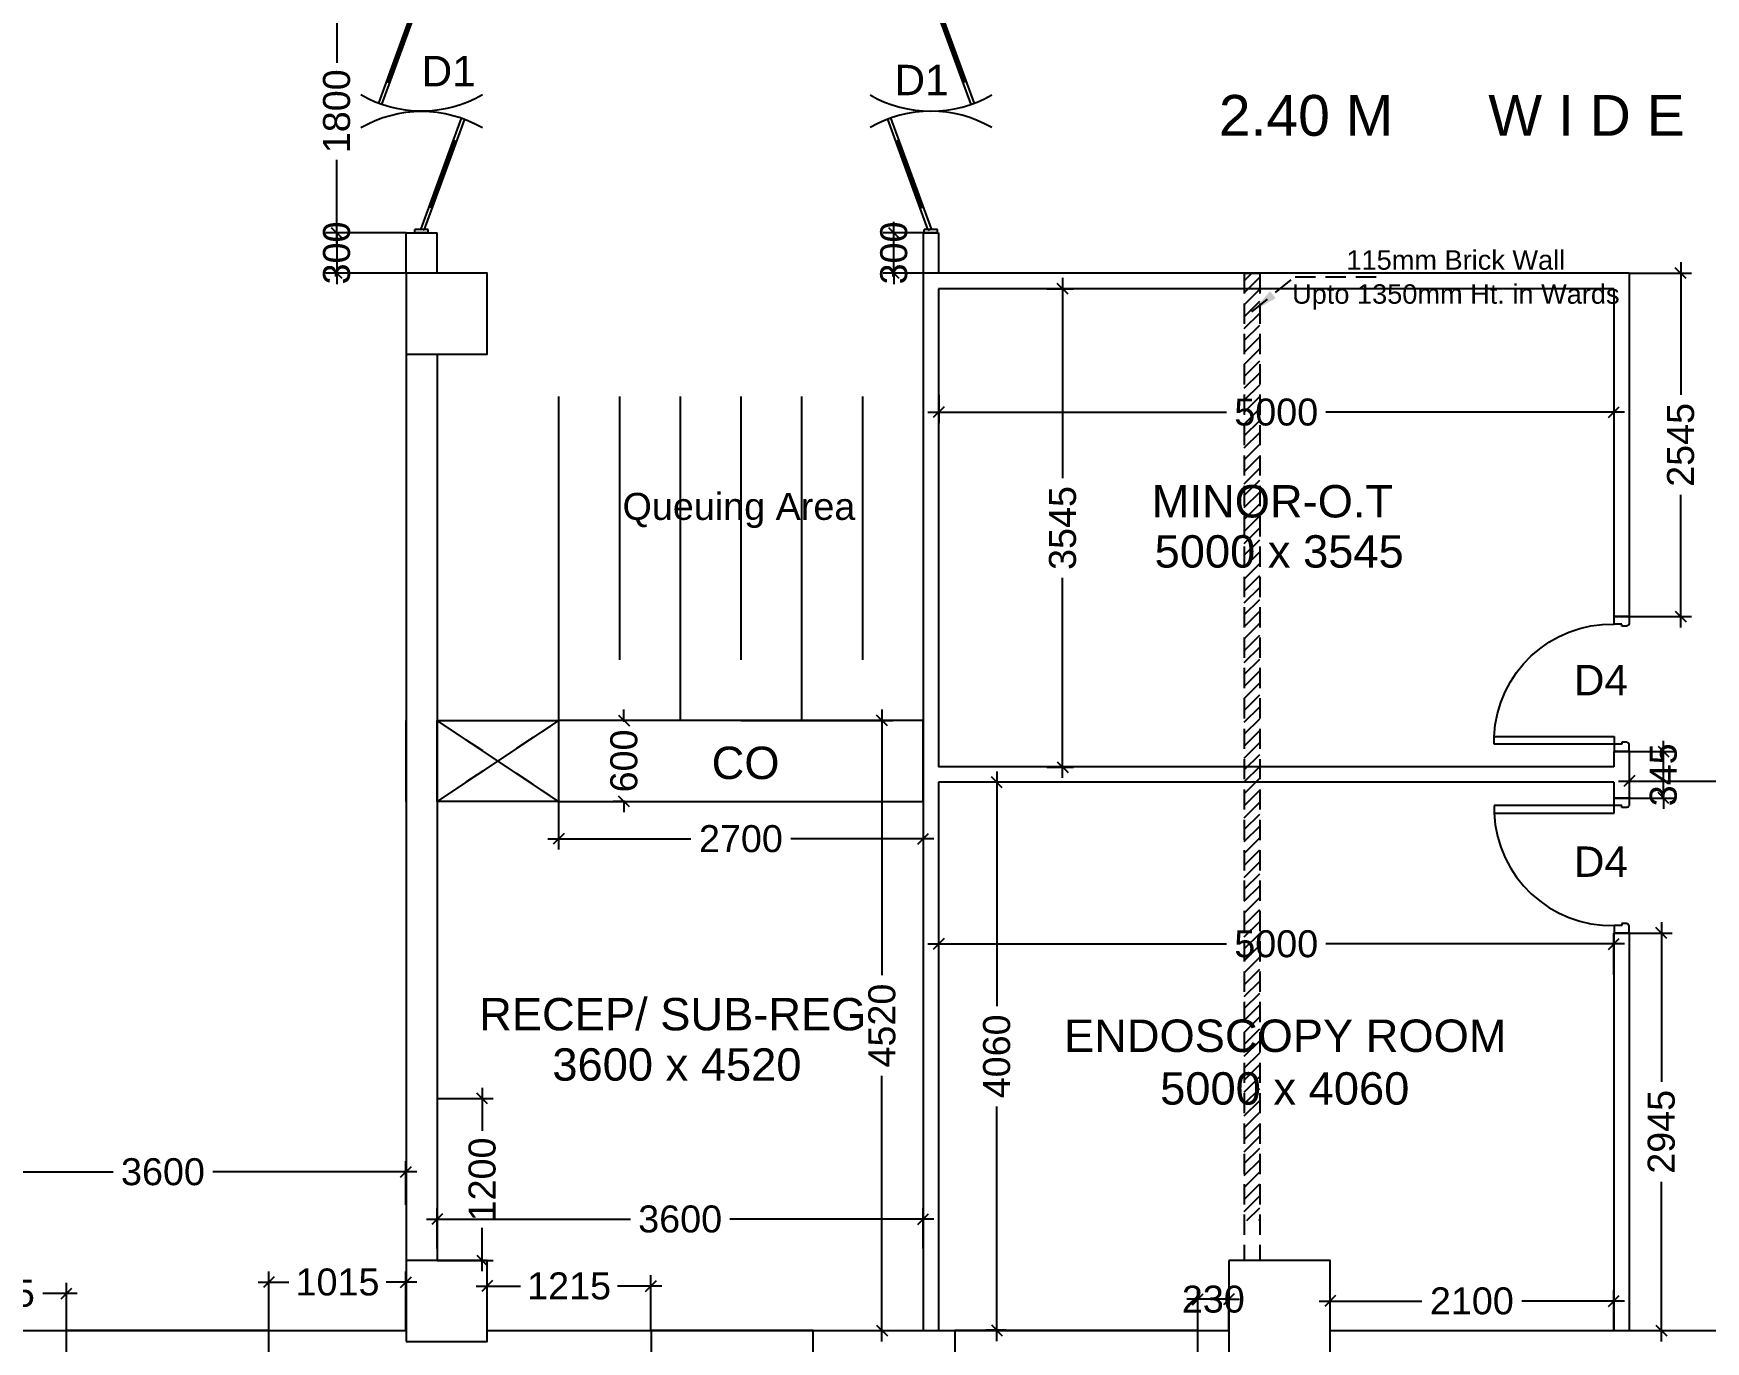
# Model space of a CAD drawing. Extents: x 6345096 to 6738923, y -6490958 to -6305885.
# Drawn here: x 6608120 to 6620505, y -6454725 to -6445032 of the extents above; entities that cross this region are included whole.
import ezdxf
from ezdxf.enums import TextEntityAlignment as Align

# ---------------------------------------------------------------- set-up
doc = ezdxf.new("R2010")
doc.units = 0
doc.header["$LTSCALE"] = 600
doc.header["$MEASUREMENT"] = 0
doc.header["$PDMODE"] = 35
doc.linetypes.add('HIDDEN', pattern=[0.375, 0.25, -0.125])
doc.layers.get('0').update_dxf_attribs({"linetype": 'CONTINUOUS'})
doc.layers.get('Defpoints').update_dxf_attribs({"linetype": 'CONTINUOUS'})
for name, color, linetype in [('Counter', 7, 'CONTINUOUS'), ('DOOR', 32, 'CONTINUOUS'), ('furniture', 33, 'CONTINUOUS'), ('HS', 251, 'CONTINUOUS'), ('joinery', 7, 'CONTINUOUS'), ('LA-column', 3, 'CONTINUOUS'), ('PARTI', 21, 'CONTINUOUS'), ('Room Dim', 1, 'CONTINUOUS'), ('TEXT', 6, 'CONTINUOUS'), ('TXT', 6, 'CONTINUOUS'), ('Walls', 7, 'CONTINUOUS'), ('Ward Hatch', 170, 'CONTINUOUS'), ('WIN', 151, 'CONTINUOUS'), ('Working Dim', 5, 'CONTINUOUS')]:
    doc.layers.add(name, color=color, linetype=linetype)
doc.styles.add('ari', font='arial.ttf')
doc.styles.add('ARIAL', font='arial.ttf')
doc.linetypes.add('FENCELINE1', pattern='A,0.25,-0.1,[133,ltypeshp.shx,S=0.1,R=0,X=-0.1,Y=0],-0.1,1', length=1.45)
doc.dimstyles.new('int. dim', dxfattribs={"dimtxt": 200, "dimasz": 80, "dimexe": 80, "dimexo": 0, "dimgap": 70, "dimtad": 0, "dimdec": 0, "dimzin": 12, "dimdsep": 46, "dimtxsty": 'ari', "dimblk": 'OBLIQUE', "dimcen": 2, "dimdle": 80, "dimclrd": 256, "dimclre": 256, "dimclrt": 6, "dimadec": 0, "dimazin": 0, "dimtfac": 1, "dimtdec": 0, "dimtix": 1, "dimtmove": 2, "dimatfit": 3, "dimfxl": 1, "dimtolj": 1, "dimtzin": 0, "dimlwd": -1, "dimlwe": -1, "dimarcsym": 0})

# ---------------------------------------------------------------- blocks, each defined once
blk = doc.blocks.new('_Oblique')
at = {"color": 0, "linetype": 'ByBlock', "lineweight": -2}
blk.add_line((-0.5, -0.5), (0.5, 0.5), dxfattribs=at)
blk = doc.blocks.new('*D265')
at = {"layer": 'Defpoints', "color": 0, "transparency": 16777216}
for p in [(6607280, -6453468), (6607280, -6453712, -9), (6610879, -6453712, -3)]:
    blk.add_point(p, dxfattribs=at)
at = {"layer": 'Working Dim', "transparency": 16777216}
for p, q in [((6607200, -6453468), (6608711, -6453468)), ((6607280, -6453712), (6607280, -6453388)), ((6610959, -6453468), (6609448, -6453468)), ((6610879, -6453712), (6610879, -6453388))]:
    blk.add_line(p, q, dxfattribs=at)
at = {"layer": 'Working Dim', "transparency": 16777216, "xscale": 80, "yscale": 80, "zscale": 80, "rotation": 180}
blk.add_blockref('_Oblique', (6607280, -6453468), dxfattribs=at)
at = {"layer": 'Working Dim', "transparency": 16777216, "xscale": 80, "yscale": 80, "zscale": 80}
blk.add_blockref('_Oblique', (6610879, -6453468), dxfattribs=at)
at = {"layer": 'Working Dim', "color": 6, "transparency": 16777216, "insert": (6609079, -6453468), "char_height": 200, "attachment_point": 5, "style": 'ari'}
blk.add_mtext('\\A1;3600', dxfattribs=at)
blk = doc.blocks.new('*D1300')
at = {"layer": 'Defpoints', "color": 0, "transparency": 16777216}
for p in [(6608364, -6454369), (6607430, -6454644, -22), (6608364, -6454644, -24)]:
    blk.add_point(p, dxfattribs=at)
at = {"layer": 'Working Dim', "transparency": 16777216}
for p, q in [((6607430, -6454644), (6607430, -6454289)), ((6608364, -6454644), (6608364, -6454289)), ((6607350, -6454369), (6607605, -6454369)), ((6608444, -6454369), (6608189, -6454369))]:
    blk.add_line(p, q, dxfattribs=at)
at = {"layer": 'Working Dim', "transparency": 16777216, "xscale": 80, "yscale": 80, "zscale": 80, "rotation": 180}
blk.add_blockref('_Oblique', (6607430, -6454369), dxfattribs=at)
at = {"layer": 'Working Dim', "transparency": 16777216, "xscale": 80, "yscale": 80, "zscale": 80}
blk.add_blockref('_Oblique', (6608364, -6454369), dxfattribs=at)
at = {"layer": 'Working Dim', "color": 6, "transparency": 16777216, "insert": (6607897, -6454369), "char_height": 200, "attachment_point": 5, "style": 'ari'}
blk.add_mtext('\\A1;935', dxfattribs=at)
blk = doc.blocks.new('*D1301')
at = {"layer": 'Defpoints', "color": 0, "transparency": 16777216}
for p in [(6610879, -6454285), (6609864, -6454644, -24), (6610879, -6454644, -22)]:
    blk.add_point(p, dxfattribs=at)
at = {"layer": 'Working Dim', "transparency": 16777216}
for p, q in [((6609864, -6454644), (6609864, -6454205)), ((6610879, -6454644), (6610879, -6454205)), ((6609784, -6454285), (6610012, -6454285)), ((6610959, -6454285), (6610732, -6454285))]:
    blk.add_line(p, q, dxfattribs=at)
at = {"layer": 'Working Dim', "transparency": 16777216, "xscale": 80, "yscale": 80, "zscale": 80, "rotation": 180}
blk.add_blockref('_Oblique', (6609864, -6454285), dxfattribs=at)
at = {"layer": 'Working Dim', "transparency": 16777216, "xscale": 80, "yscale": 80, "zscale": 80}
blk.add_blockref('_Oblique', (6610879, -6454285), dxfattribs=at)
at = {"layer": 'Working Dim', "color": 6, "transparency": 16777216, "insert": (6610372, -6454285), "char_height": 200, "attachment_point": 5, "style": 'ari'}
blk.add_mtext('\\A1;1015', dxfattribs=at)
blk = doc.blocks.new('*D1525')
at = {"layer": 'Defpoints', "color": 0, "transparency": 16777216}
for p in [(6612694, -6454314), (6611480, -6454644, 27), (6612694, -6454644, 24)]:
    blk.add_point(p, dxfattribs=at)
at = {"layer": 'Working Dim', "transparency": 16777216}
for p, q in [((6611400, -6454314), (6611727, -6454314)), ((6611480, -6454644), (6611480, -6454234)), ((6612774, -6454314), (6612447, -6454314)), ((6612694, -6454644), (6612694, -6454234))]:
    blk.add_line(p, q, dxfattribs=at)
at = {"layer": 'Working Dim', "transparency": 16777216, "xscale": 80, "yscale": 80, "zscale": 80, "rotation": 180}
blk.add_blockref('_Oblique', (6611480, -6454314), dxfattribs=at)
at = {"layer": 'Working Dim', "transparency": 16777216, "xscale": 80, "yscale": 80, "zscale": 80}
blk.add_blockref('_Oblique', (6612694, -6454314), dxfattribs=at)
at = {"layer": 'Working Dim', "color": 6, "transparency": 16777216, "insert": (6612087, -6454314), "char_height": 200, "attachment_point": 5, "style": 'ari'}
blk.add_mtext('\\A1;1215', dxfattribs=at)
blk = doc.blocks.new('*D1526')
at = {"layer": 'Defpoints', "color": 0, "transparency": 16777216}
for p in [(6616744, -6454412), (6616744, -6454644, 27), (6616974, -6454644, 27)]:
    blk.add_point(p, dxfattribs=at)
at = {"layer": 'Working Dim', "transparency": 16777216}
for p, q in [((6616744, -6454644), (6616744, -6454332)), ((6616974, -6454644), (6616974, -6454332)), ((6616744, -6454412), (6616664, -6454412)), ((6616974, -6454412), (6616744, -6454412)), ((6616974, -6454412), (6617054, -6454412))]:
    blk.add_line(p, q, dxfattribs=at)
at = {"layer": 'Working Dim', "transparency": 16777216, "xscale": 80, "yscale": 80, "zscale": 80}
blk.add_blockref('_Oblique', (6616744, -6454412), dxfattribs=at)
at = {"layer": 'Working Dim', "transparency": 16777216, "xscale": 80, "yscale": 80, "zscale": 80, "rotation": 180}
blk.add_blockref('_Oblique', (6616974, -6454412), dxfattribs=at)
at = {"layer": 'Working Dim', "color": 6, "transparency": 16777216, "insert": (6616859, -6454412), "char_height": 200, "attachment_point": 5, "style": 'ari'}
blk.add_mtext('\\A1;230', dxfattribs=at)
blk = doc.blocks.new('Z$W@#5624')
at = {"layer": 'DOOR'}
for p, q in [((19, 470), (840, 769)), ((28, 446), (849, 745)), ((188, 518), (680, 697)), ((676, 709), (685, 685)), ((0, 400), (0, 499)), ((0, 499), (25, 499)), ((25, 400), (25, 499)), ((183, 529), (192, 506)), ((1798, 499), (1773, 499)), ((1773, 400), (1773, 499)), ((1798, 400), (1798, 499)), ((0, 400), (25, 400)), ((19, 470), (28, 446)), ((1770, 453), (949, 154)), ((1779, 429), (957, 130)), ((1610, 381), (1117, 202)), ((1614, 369), (1606, 393)), ((1779, 429), (1770, 453)), ((1798, 400), (1773, 400)), ((1113, 214), (1122, 190))]:
    blk.add_line(p, q, dxfattribs=at)
at = {"layer": 'DOOR', "color": 145}
for centre, start_param, end_param in [((0, 449), 2.617994, 3.665191), ((1798, 449), -0.523599, 0.523599)]:
    blk.add_ellipse(centre, major_axis=(-899, 0), ratio=1, start_param=start_param, end_param=end_param, dxfattribs=at)
blk = doc.blocks.new('1000')
at = {"layer": 'DOOR'}
for p, q in [((0, -100), (0, 0)), ((0, 0), (50, 0)), ((50, -100), (0, -100)), ((50, 0), (50, -2)), ((63, -49), (50, -49)), ((50, -49), (50, -100)), ((50, -100), (50, -901)), ((100, -100), (50, -100)), ((63, -13), (61, -13)), ((63, -13), (63, -49)), ((100, -901), (100, -100)), ((837, -13), (837, -49)), ((837, -13), (839, -13)), ((837, -49), (850, -49)), ((850, 0), (850, -2)), ((900, 0), (850, 0)), ((850, -49), (850, -100)), ((850, -100), (900, -100)), ((900, -100), (900, 0)), ((50, -901), (100, -901))]:
    blk.add_line(p, q, dxfattribs=at)
for centre, major_axis, start_param, end_param in [((50, -13), (-7.95, 7.95), 3.926991, 5.497787), ((850, -13), (7.95, 7.95), 0.785398, 2.356194)]:
    blk.add_ellipse(centre, major_axis=major_axis, ratio=1, start_param=start_param, end_param=end_param, dxfattribs=at)
at = {"layer": 'DOOR', "color": 145}
blk.add_ellipse((64, -115), major_axis=(-520, 590), ratio=1, start_param=2.464943, end_param=4.009476, dxfattribs=at)
blk = doc.blocks.new('*D2215')
at = {"layer": 'Defpoints', "color": 0, "transparency": 16777216}
for p in [(6615625, -6446924, 2), (6615743, -6446924), (6615625, -6450469, 2)]:
    blk.add_point(p, dxfattribs=at)
at = {"layer": 'Working Dim', "transparency": 16777216}
for p, q in [((6615743, -6446844), (6615743, -6448327)), ((6615625, -6446924), (6615823, -6446924)), ((6615743, -6450549), (6615743, -6449066)), ((6615625, -6450469), (6615823, -6450469))]:
    blk.add_line(p, q, dxfattribs=at)
at = {"layer": 'Working Dim', "transparency": 16777216, "xscale": 80, "yscale": 80, "zscale": 80}
for p, rotation in [((6615743, -6446924), 90), ((6615743, -6450469), 270)]:
    blk.add_blockref('_Oblique', p, dxfattribs=dict(at, rotation=rotation))
at = {"layer": 'Working Dim', "color": 6, "transparency": 16777216, "insert": (6615743, -6448697), "char_height": 200, "attachment_point": 5, "rotation": 90, "style": 'ari'}
blk.add_mtext('\\A1;3545', dxfattribs=at)
blk = doc.blocks.new('*D2216')
at = {"layer": 'Defpoints', "color": 0, "transparency": 16777216}
for p in [(6614825, -6447711, 2), (6619825, -6447711, 2), (6614825, -6447839)]:
    blk.add_point(p, dxfattribs=at)
at = {"layer": 'Working Dim', "transparency": 16777216}
for p, q in [((6614825, -6447711), (6614825, -6447919)), ((6619825, -6447711), (6619825, -6447919)), ((6614745, -6447839), (6616956, -6447839)), ((6619905, -6447839), (6617693, -6447839))]:
    blk.add_line(p, q, dxfattribs=at)
at = {"layer": 'Working Dim', "transparency": 16777216, "xscale": 80, "yscale": 80, "zscale": 80, "rotation": 180}
blk.add_blockref('_Oblique', (6614825, -6447839), dxfattribs=at)
at = {"layer": 'Working Dim', "transparency": 16777216, "xscale": 80, "yscale": 80, "zscale": 80}
blk.add_blockref('_Oblique', (6619825, -6447839), dxfattribs=at)
at = {"layer": 'Working Dim', "color": 6, "transparency": 16777216, "insert": (6617325, -6447839), "char_height": 200, "attachment_point": 5, "style": 'ari'}
blk.add_mtext('\\A1;5000', dxfattribs=at)
blk = doc.blocks.new('*D2217')
at = {"layer": 'Defpoints', "color": 0, "transparency": 16777216}
for p in [(6615255, -6450581), (6615625, -6450581, 2), (6615325, -6454642, 13)]:
    blk.add_point(p, dxfattribs=at)
at = {"layer": 'Working Dim', "transparency": 16777216}
for p, q in [((6615255, -6450501), (6615255, -6452239)), ((6615625, -6450581), (6615175, -6450581)), ((6615255, -6454722), (6615255, -6452984)), ((6615325, -6454642), (6615175, -6454642))]:
    blk.add_line(p, q, dxfattribs=at)
at = {"layer": 'Working Dim', "transparency": 16777216, "xscale": 80, "yscale": 80, "zscale": 80}
for p, rotation in [((6615255, -6450581), 90), ((6615255, -6454642), 270)]:
    blk.add_blockref('_Oblique', p, dxfattribs=dict(at, rotation=rotation))
at = {"layer": 'Working Dim', "color": 6, "transparency": 16777216, "insert": (6615255, -6452612), "char_height": 200, "attachment_point": 5, "rotation": 90, "style": 'ari'}
blk.add_mtext('\\A1;4060', dxfattribs=at)
blk = doc.blocks.new('*D2218')
at = {"layer": 'Defpoints', "color": 0, "transparency": 16777216}
for p in [(6614825, -6451779), (6614825, -6452007, 2), (6619825, -6452009, 2)]:
    blk.add_point(p, dxfattribs=at)
at = {"layer": 'Working Dim', "transparency": 16777216}
for p, q in [((6614825, -6452007), (6614825, -6451699)), ((6619825, -6452009), (6619825, -6451699)), ((6614745, -6451779), (6616956, -6451779)), ((6619905, -6451779), (6617693, -6451779))]:
    blk.add_line(p, q, dxfattribs=at)
at = {"layer": 'Working Dim', "transparency": 16777216, "xscale": 80, "yscale": 80, "zscale": 80, "rotation": 180}
blk.add_blockref('_Oblique', (6614825, -6451779), dxfattribs=at)
at = {"layer": 'Working Dim', "transparency": 16777216, "xscale": 80, "yscale": 80, "zscale": 80}
blk.add_blockref('_Oblique', (6619825, -6451779), dxfattribs=at)
at = {"layer": 'Working Dim', "color": 6, "transparency": 16777216, "insert": (6617325, -6451779), "char_height": 200, "attachment_point": 5, "style": 'ari'}
blk.add_mtext('\\A1;5000', dxfattribs=at)
blk = doc.blocks.new('*D2260')
at = {"layer": 'Defpoints', "color": 0, "transparency": 16777216}
for p in [(6614113, -6450123), (6614405, -6450123), (6614105, -6454644)]:
    blk.add_point(p, dxfattribs=at)
at = {"layer": 'Working Dim', "transparency": 16777216}
for p, q in [((6614113, -6450123), (6614485, -6450123)), ((6614405, -6450043), (6614405, -6452011)), ((6614405, -6454724), (6614405, -6452756)), ((6614105, -6454644), (6614485, -6454644))]:
    blk.add_line(p, q, dxfattribs=at)
at = {"layer": 'Working Dim', "transparency": 16777216, "xscale": 80, "yscale": 80, "zscale": 80}
for p, rotation in [((6614405, -6450123), 90), ((6614405, -6454644), 270)]:
    blk.add_blockref('_Oblique', p, dxfattribs=dict(at, rotation=rotation))
at = {"layer": 'Working Dim', "color": 6, "transparency": 16777216, "insert": (6614405, -6452384), "char_height": 200, "attachment_point": 5, "rotation": 90, "style": 'ari'}
blk.add_mtext('\\A1;4520', dxfattribs=at)
blk = doc.blocks.new('*D2277')
at = {"layer": 'Defpoints', "color": 0, "transparency": 16777216}
for p in [(6619940, -6446808, 2), (6620321, -6446808), (6619940, -6449353, 2)]:
    blk.add_point(p, dxfattribs=at)
at = {"layer": 'Working Dim', "transparency": 16777216}
for p, q in [((6620321, -6446728), (6620321, -6447710)), ((6619940, -6446808), (6620401, -6446808)), ((6620321, -6449433), (6620321, -6448452)), ((6619940, -6449353), (6620401, -6449353))]:
    blk.add_line(p, q, dxfattribs=at)
at = {"layer": 'Working Dim', "transparency": 16777216, "xscale": 80, "yscale": 80, "zscale": 80}
for p, rotation in [((6620321, -6446808), 90), ((6620321, -6449353), 270)]:
    blk.add_blockref('_Oblique', p, dxfattribs=dict(at, rotation=rotation))
at = {"layer": 'Working Dim', "color": 6, "transparency": 16777216, "insert": (6620321, -6448081), "char_height": 200, "attachment_point": 5, "rotation": 90, "style": 'ari'}
blk.add_mtext('\\A1;2545', dxfattribs=at)
blk = doc.blocks.new('*D2278')
at = {"layer": 'Defpoints', "color": 0, "transparency": 16777216}
for p in [(6619940, -6450353, 2), (6620193, -6450353), (6619940, -6450698, 2)]:
    blk.add_point(p, dxfattribs=at)
at = {"layer": 'Working Dim', "transparency": 16777216}
for p, q in [((6619940, -6450353), (6620273, -6450353)), ((6620193, -6450353), (6620193, -6450273)), ((6620193, -6450698), (6620193, -6450353)), ((6619940, -6450698), (6620273, -6450698)), ((6620193, -6450698), (6620193, -6450778))]:
    blk.add_line(p, q, dxfattribs=at)
at = {"layer": 'Working Dim', "transparency": 16777216, "xscale": 80, "yscale": 80, "zscale": 80}
for p, rotation in [((6620193, -6450353), 270), ((6620193, -6450698), 90)]:
    blk.add_blockref('_Oblique', p, dxfattribs=dict(at, rotation=rotation))
at = {"layer": 'Working Dim', "color": 6, "transparency": 16777216, "insert": (6620193, -6450526), "char_height": 200, "attachment_point": 5, "rotation": 90, "style": 'ari'}
blk.add_mtext('\\A1;345', dxfattribs=at)
blk = doc.blocks.new('*D2279')
at = {"layer": 'Defpoints', "color": 0, "transparency": 16777216}
for p in [(6619940, -6451698, 2), (6619940, -6454644, 2), (6620178, -6454644)]:
    blk.add_point(p, dxfattribs=at)
at = {"layer": 'Working Dim', "transparency": 16777216}
for p, q in [((6620178, -6451618), (6620178, -6452800)), ((6619940, -6451698), (6620258, -6451698)), ((6620178, -6454724), (6620178, -6453542)), ((6619940, -6454644), (6620258, -6454644))]:
    blk.add_line(p, q, dxfattribs=at)
at = {"layer": 'Working Dim', "transparency": 16777216, "xscale": 80, "yscale": 80, "zscale": 80}
for p, rotation in [((6620178, -6451698), 90), ((6620178, -6454644), 270)]:
    blk.add_blockref('_Oblique', p, dxfattribs=dict(at, rotation=rotation))
at = {"layer": 'Working Dim', "color": 6, "transparency": 16777216, "insert": (6620178, -6453171), "char_height": 200, "attachment_point": 5, "rotation": 90, "style": 'ari'}
blk.add_mtext('\\A1;2945', dxfattribs=at)
blk = doc.blocks.new('*D2280')
at = {"layer": 'Defpoints', "color": 0, "transparency": 16777216}
for p in [(6619940, -6450353, 2), (6636455, -6450349), (6619940, -6450572)]:
    blk.add_point(p, dxfattribs=at)
at = {"layer": 'Working Dim', "transparency": 16777216}
for p, q in [((6619940, -6450353), (6619940, -6450652)), ((6636455, -6450349), (6636455, -6450652)), ((6619860, -6450572), (6627759, -6450572)), ((6636535, -6450572), (6628635, -6450572))]:
    blk.add_line(p, q, dxfattribs=at)
at = {"layer": 'Working Dim', "transparency": 16777216, "xscale": 80, "yscale": 80, "zscale": 80, "rotation": 180}
blk.add_blockref('_Oblique', (6619940, -6450572), dxfattribs=at)
at = {"layer": 'Working Dim', "transparency": 16777216, "xscale": 80, "yscale": 80, "zscale": 80}
blk.add_blockref('_Oblique', (6636455, -6450572), dxfattribs=at)
at = {"layer": 'Working Dim', "color": 6, "transparency": 16777216, "insert": (6628197, -6450572), "char_height": 200, "attachment_point": 5, "style": 'ari'}
blk.add_mtext('\\A1;16515', dxfattribs=at)
blk = doc.blocks.new('*D2285')
at = {"layer": 'Defpoints', "color": 0, "transparency": 16777216}
for p in [(6611110, -6453818), (6611110, -6454036), (6614710, -6454036, 2)]:
    blk.add_point(p, dxfattribs=at)
at = {"layer": 'Working Dim', "transparency": 16777216}
for p, q in [((6611030, -6453818), (6612541, -6453818)), ((6611110, -6454036), (6611110, -6453738)), ((6614790, -6453818), (6613278, -6453818)), ((6614710, -6454036), (6614710, -6453738))]:
    blk.add_line(p, q, dxfattribs=at)
at = {"layer": 'Working Dim', "transparency": 16777216, "xscale": 80, "yscale": 80, "zscale": 80, "rotation": 180}
blk.add_blockref('_Oblique', (6611110, -6453818), dxfattribs=at)
at = {"layer": 'Working Dim', "transparency": 16777216, "xscale": 80, "yscale": 80, "zscale": 80}
blk.add_blockref('_Oblique', (6614710, -6453818), dxfattribs=at)
at = {"layer": 'Working Dim', "color": 6, "transparency": 16777216, "insert": (6612910, -6453818), "char_height": 200, "attachment_point": 5, "style": 'ari'}
blk.add_mtext('\\A1;3600', dxfattribs=at)
blk = doc.blocks.new('*D2293')
at = {"layer": 'Defpoints', "color": 0, "transparency": 16777216}
for p in [(6611110, -6452924), (6611444, -6452924), (6611110, -6454124)]:
    blk.add_point(p, dxfattribs=at)
at = {"layer": 'Working Dim', "transparency": 16777216}
for p, q in [((6611444, -6452844), (6611444, -6453165)), ((6611110, -6452924), (6611524, -6452924)), ((6611444, -6454204), (6611444, -6453883)), ((6611110, -6454124), (6611524, -6454124))]:
    blk.add_line(p, q, dxfattribs=at)
at = {"layer": 'Working Dim', "transparency": 16777216, "xscale": 80, "yscale": 80, "zscale": 80}
for p, rotation in [((6611444, -6452924), 90), ((6611444, -6454124), 270)]:
    blk.add_blockref('_Oblique', p, dxfattribs=dict(at, rotation=rotation))
at = {"layer": 'Working Dim', "color": 6, "transparency": 16777216, "insert": (6611444, -6453524), "char_height": 200, "attachment_point": 5, "rotation": 90, "style": 'ari'}
blk.add_mtext('\\A1;1200', dxfattribs=at)
blk = doc.blocks.new('*D2308')
at = {"layer": 'Defpoints', "color": 0, "transparency": 16777216}
for p in [(6613360, -6450123, 2), (6614405, -6450123), (6613268, -6454644, 5)]:
    blk.add_point(p, dxfattribs=at)
at = {"layer": 'Working Dim', "transparency": 16777216}
for p, q in [((6613360, -6450123), (6614485, -6450123)), ((6614405, -6450043), (6614405, -6452011)), ((6614405, -6454724), (6614405, -6452756)), ((6613268, -6454644), (6614485, -6454644))]:
    blk.add_line(p, q, dxfattribs=at)
at = {"layer": 'Working Dim', "transparency": 16777216, "xscale": 80, "yscale": 80, "zscale": 80}
for p, rotation in [((6614405, -6450123), 90), ((6614405, -6454644), 270)]:
    blk.add_blockref('_Oblique', p, dxfattribs=dict(at, rotation=rotation))
at = {"layer": 'Working Dim', "color": 6, "transparency": 16777216, "insert": (6614405, -6452384), "char_height": 200, "attachment_point": 5, "rotation": 90, "style": 'ari'}
blk.add_mtext('\\A1;4520', dxfattribs=at)
blk = doc.blocks.new('*D2312')
at = {"layer": 'Defpoints', "color": 0, "transparency": 16777216}
for p in [(6610879, -6444709), (6610366, -6446509), (6610880, -6446509)]:
    blk.add_point(p, dxfattribs=at)
at = {"layer": 'Working Dim', "transparency": 16777216}
for p, q in [((6610366, -6444629), (6610366, -6445250)), ((6610879, -6444709), (6610286, -6444709)), ((6610366, -6446589), (6610366, -6445968)), ((6610880, -6446509), (6610286, -6446509))]:
    blk.add_line(p, q, dxfattribs=at)
at = {"layer": 'Working Dim', "transparency": 16777216, "xscale": 80, "yscale": 80, "zscale": 80}
for p, rotation in [((6610366, -6444709), 90), ((6610366, -6446509), 270)]:
    blk.add_blockref('_Oblique', p, dxfattribs=dict(at, rotation=rotation))
at = {"layer": 'Working Dim', "color": 6, "transparency": 16777216, "insert": (6610366, -6445609), "char_height": 200, "attachment_point": 5, "rotation": 90, "style": 'ari'}
blk.add_mtext('\\A1;1800', dxfattribs=at)
blk = doc.blocks.new('*D2313')
at = {"layer": 'Defpoints', "color": 0, "transparency": 16777216}
for p in [(6610880, -6446509), (6610366, -6446809), (6610879, -6446809, 2)]:
    blk.add_point(p, dxfattribs=at)
at = {"layer": 'Working Dim', "transparency": 16777216}
for p, q in [((6610880, -6446509), (6610286, -6446509)), ((6610366, -6446509), (6610366, -6446429)), ((6610366, -6446509), (6610366, -6446809)), ((6610879, -6446809), (6610286, -6446809)), ((6610366, -6446809), (6610366, -6446889))]:
    blk.add_line(p, q, dxfattribs=at)
at = {"layer": 'Working Dim', "transparency": 16777216, "xscale": 80, "yscale": 80, "zscale": 80}
for p, rotation in [((6610366, -6446509), 270), ((6610366, -6446809), 90)]:
    blk.add_blockref('_Oblique', p, dxfattribs=dict(at, rotation=rotation))
at = {"layer": 'Working Dim', "color": 6, "transparency": 16777216, "insert": (6610366, -6446659), "char_height": 200, "attachment_point": 5, "rotation": 90, "style": 'ari'}
blk.add_mtext('\\A1;300', dxfattribs=at)
blk = doc.blocks.new('*D2314')
at = {"layer": 'Defpoints', "color": 0, "transparency": 16777216}
for p in [(6614493, -6446509), (6614710, -6446509, 2), (6614710, -6446809, 2)]:
    blk.add_point(p, dxfattribs=at)
at = {"layer": 'Working Dim', "transparency": 16777216}
for p, q in [((6614710, -6446509), (6614413, -6446509)), ((6614493, -6446509), (6614493, -6446429)), ((6614493, -6446809), (6614493, -6446509)), ((6614710, -6446809), (6614413, -6446809)), ((6614493, -6446809), (6614493, -6446889))]:
    blk.add_line(p, q, dxfattribs=at)
at = {"layer": 'Working Dim', "transparency": 16777216, "xscale": 80, "yscale": 80, "zscale": 80}
for p, rotation in [((6614493, -6446509), 270), ((6614493, -6446809), 90)]:
    blk.add_blockref('_Oblique', p, dxfattribs=dict(at, rotation=rotation))
at = {"layer": 'Working Dim', "color": 6, "transparency": 16777216, "insert": (6614493, -6446659), "char_height": 200, "attachment_point": 5, "rotation": 90, "style": 'ari'}
blk.add_mtext('\\A1;300', dxfattribs=at)
blk = doc.blocks.new('*D2406')
at = {"layer": 'Defpoints', "color": 0, "transparency": 16777216}
for p in [(6619825, -6454425), (6617724, -6454644), (6619825, -6454644, -1)]:
    blk.add_point(p, dxfattribs=at)
at = {"layer": 'Working Dim', "transparency": 16777216}
for p, q in [((6617644, -6454425), (6618404, -6454425)), ((6617724, -6454644), (6617724, -6454345)), ((6619905, -6454425), (6619144, -6454425)), ((6619825, -6454644), (6619825, -6454345))]:
    blk.add_line(p, q, dxfattribs=at)
at = {"layer": 'Working Dim', "transparency": 16777216, "xscale": 80, "yscale": 80, "zscale": 80, "rotation": 180}
blk.add_blockref('_Oblique', (6617724, -6454425), dxfattribs=at)
at = {"layer": 'Working Dim', "transparency": 16777216, "xscale": 80, "yscale": 80, "zscale": 80}
blk.add_blockref('_Oblique', (6619825, -6454425), dxfattribs=at)
at = {"layer": 'Working Dim', "color": 6, "transparency": 16777216, "insert": (6618774, -6454425), "char_height": 200, "attachment_point": 5, "style": 'ari'}
blk.add_mtext('\\A1;2100', dxfattribs=at)
blk = doc.blocks.new('*D2407')
at = {"layer": 'Defpoints', "color": 0, "transparency": 16777216}
for p in [(6612010, -6450723, -1), (6614710, -6450726, -1), (6614710, -6451000)]:
    blk.add_point(p, dxfattribs=at)
at = {"layer": 'Working Dim', "transparency": 16777216}
for p, q in [((6612010, -6450723), (6612010, -6451080)), ((6614710, -6450726), (6614710, -6451080)), ((6611930, -6451000), (6612990, -6451000)), ((6614790, -6451000), (6613730, -6451000))]:
    blk.add_line(p, q, dxfattribs=at)
at = {"layer": 'Working Dim', "transparency": 16777216, "xscale": 80, "yscale": 80, "zscale": 80, "rotation": 180}
blk.add_blockref('_Oblique', (6612010, -6451000), dxfattribs=at)
at = {"layer": 'Working Dim', "transparency": 16777216, "xscale": 80, "yscale": 80, "zscale": 80}
blk.add_blockref('_Oblique', (6614710, -6451000), dxfattribs=at)
at = {"layer": 'Working Dim', "color": 6, "transparency": 16777216, "insert": (6613360, -6451000), "char_height": 200, "attachment_point": 5, "style": 'ari'}
blk.add_mtext('\\A1;2700', dxfattribs=at)
blk = doc.blocks.new('*D2408')
at = {"layer": 'Defpoints', "color": 0, "transparency": 16777216}
for p in [(6612500, -6450123, -1), (6612494, -6450723), (6612500, -6450723, 7)]:
    blk.add_point(p, dxfattribs=at)
at = {"layer": 'Working Dim', "transparency": 16777216}
for p, q in [((6612500, -6450123), (6612414, -6450123)), ((6612494, -6450123), (6612494, -6450043)), ((6612494, -6450123), (6612494, -6450132)), ((6612500, -6450723), (6612414, -6450723)), ((6612494, -6450723), (6612494, -6450715)), ((6612494, -6450723), (6612494, -6450803))]:
    blk.add_line(p, q, dxfattribs=at)
at = {"layer": 'Working Dim', "transparency": 16777216, "xscale": 80, "yscale": 80, "zscale": 80}
for p, rotation in [((6612494, -6450123), 270), ((6612494, -6450723), 90)]:
    blk.add_blockref('_Oblique', p, dxfattribs=dict(at, rotation=rotation))
at = {"layer": 'Working Dim', "color": 6, "transparency": 16777216, "insert": (6612494, -6450423), "char_height": 200, "attachment_point": 5, "rotation": 90, "style": 'ari'}
blk.add_mtext('\\A1;600', dxfattribs=at)
blk = doc.blocks.new('A$C2CD672AE')
at = {"layer": 'Ward Hatch', "linetype": 'HIDDEN'}
h = blk.add_hatch(dxfattribs=at)
h.set_pattern_fill('ANSI31', color=8, scale=500, style=0)
h.set_pattern_definition([(45, (-6530319.38, 6456423.9), (-44.19417382, 44.19417382), [])])
h.paths.add_polyline_path([(86884, 9615), (86769, 9615), (86769, 2595), (86884, 2595)])
at = {"layer": 'PARTI', "color": 8, "linetype": 'HIDDEN'}
for p, q in [((86769, 9615), (86769, 2300)), ((86769, 9615), (86769, 2300)), ((86769, 9615), (86884, 9615)), ((86884, 9615), (86884, 2300))]:
    blk.add_line(p, q, dxfattribs=at)
at = {"layer": 'Walls', "color": 8, "linetype": 'HIDDEN'}
for p, q in [((80560.1, 9615), (80560.1, 9915)), ((80560.1, 9915), (80790.1, 9915)), ((80790.1, 9615), (80790.1, 9915)), ((80560.2, 9015, 2.3), (80560.1, 2300)), ((80790.1, 9015), (80790.1, 2300)), ((77110.2, 1780), (80560.2, 1780)), ((81160.2, 1780), (86654.2, 1780)), ((87404.2, 1780), (92748.1, 1780)), ((87404.2, 1780), (88384.2, 1780)), ((88499.2, 1780), (92748.2, 1780))]:
    blk.add_line(p, q, dxfattribs=at)
at = {"layer": 'Walls', "color": 8, "linetype": 'HIDDEN', "flags": 128}
for points in [[(80560.1, 9615), (80560.1, 9915)], [(80790.1, 9615), (80790.1, 9915)]]:
    blk.add_lwpolyline(points, dxfattribs=at)
at = {"layer": 'Ward Hatch', "color": 8, "linetype": 'HIDDEN', "style": 'ARIAL'}
for s, p in [('115mm Brick Wall', (88336, 9641)), ('Upto 1350mm Ht. in Wards', (88336, 9388.8))]:
    blk.add_text(s, height=144, dxfattribs=at).set_placement(p, align=Align.CENTER)
at = {"layer": 'Ward Hatch', "color": 8, "linetype": 'HIDDEN'}
blk.add_leader([(86825.3, 9329.6), (87146.2, 9588.4), (87818.6, 9588.4)], dimstyle='int. dim', override={"dimtxt": 200, "dimasz": 200, "dimgap": 70, "dimtad": 0, "dimarcsym": 1}, dxfattribs=at)

msp = doc.modelspace()

# ---------------------------------------------------------------- linework, layer by layer
at = {"layer": 'Counter', "color": 8, "linetype": 'Continuous'}
msp.add_line((6610879.541, -6450723.398, -1.128), (6610879.541, -6450123.398, -1.128), dxfattribs=at)
at = {"layer": 'Counter', "color": 8, "linetype": 'Continuous', "elevation": -1.128}
for points in [[(6612009.505, -6450723.398), (6611109.541, -6450123.398)], [(6612009.505, -6450723.398), (6611109.541, -6450723.398), (6611109.541, -6450123.398), (6612009.505, -6450123.398)], [(6612009.505, -6450123.398), (6611109.541, -6450723.398)]]:
    msp.add_lwpolyline(points, dxfattribs=at)
at = {"layer": 'Counter', "color": 8, "linetype": 'HIDDEN'}
for points, elevation in [([(6612009.592, -6450723.398), (6611109.628, -6450123.398)], -1.128), ([(6612009.592, -6450723.398), (6611109.628, -6450723.398), (6611109.628, -6450123.398), (6612009.592, -6450123.398)], -1.128), ([(6612009.592, -6450123.398), (6611109.628, -6450723.398)], -1.128), ([(6612009.592, -6450723.398), (6611109.628, -6450123.398)], 7.043), ([(6612009.592, -6450723.398), (6611109.628, -6450723.398), (6611109.628, -6450123.398), (6612009.592, -6450123.398)], 7.043), ([(6612009.592, -6450123.398), (6611109.628, -6450723.398)], 7.043), ([(6612009.592, -6450123.398), (6612009.592, -6450723.407), (6614709.628, -6450723.407), (6614709.628, -6450123.407), (6612009.577, -6450123.407)], -1.128), ([(6612009.592, -6450123.398), (6612009.592, -6450723.407), (6614709.628, -6450723.407), (6614709.628, -6450123.407), (6612009.577, -6450123.407)], 7.043)]:
    msp.add_lwpolyline(points, dxfattribs=dict(at, elevation=elevation))
at = {"layer": 'Counter', "elevation": -1.128}
msp.add_lwpolyline([(6612009.505, -6450123.398), (6612009.505, -6450723.407), (6614709.541, -6450723.407), (6614709.541, -6450123.407), (6612009.49, -6450123.407)], dxfattribs=at)
at = {"layer": 'furniture', "linetype": 'FENCELINE1'}
for p, q in [((6612009.505, -6447723.407, -1.128), (6612009.505, -6450123.407, -1.128)), ((6612459.511, -6447723.407, -1.128), (6612459.511, -6449673.398, -1.128)), ((6612909.517, -6447723.398, -1.128), (6612909.517, -6450123.398, -1.128)), ((6613359.515, -6447723.407, -1.128), (6613359.515, -6449673.407, -1.128)), ((6613809.529, -6447723.398, -1.128), (6613809.529, -6450123.398, -1.128)), ((6614259.535, -6447723.407, -1.128), (6614259.535, -6449673.398, -1.128))]:
    msp.add_line(p, q, dxfattribs=at)
at = {"layer": 'HS', "elevation": -1.128}
msp.add_lwpolyline([(6611109.541, -6450123.398), (6612009.505, -6450123.398), (6612009.505, -6450723.398), (6611109.541, -6450723.398)], close=True, dxfattribs=at)
at = {"layer": 'HS', "color": 8, "linetype": 'Continuous', "elevation": -1.128}
for points in [[(6612009.505, -6450723.398), (6611109.541, -6450123.398)], [(6612009.505, -6450123.398), (6611109.541, -6450723.398)]]:
    msp.add_lwpolyline(points, dxfattribs=at)
at = {"layer": 'HS', "color": 8, "linetype": 'HIDDEN'}
for elevation in [-1.128, 7.043]:
    msp.add_lwpolyline([(6611109.628, -6450123.398), (6612009.592, -6450123.398), (6612009.592, -6450723.398), (6611109.628, -6450723.398)], close=True, dxfattribs=dict(at, elevation=elevation))
for points, elevation in [([(6612009.592, -6450723.398), (6611109.628, -6450123.398)], -1.128), ([(6612009.592, -6450123.398), (6611109.628, -6450723.398)], -1.128), ([(6612009.592, -6450723.398), (6611109.628, -6450123.398)], 7.043), ([(6612009.592, -6450123.398), (6611109.628, -6450723.398)], 7.043)]:
    msp.add_lwpolyline(points, dxfattribs=dict(at, elevation=elevation))
at = {"layer": 'LA-column', "color": 2, "elevation": 2.283}
for points in [[(6610879.531, -6446808.875), (6610879.531, -6447408.875), (6611479.531, -6447408.875), (6611479.531, -6446808.875)], [(6610879.531, -6454723.918), (6611479.531, -6454723.918), (6611479.531, -6454123.918), (6610879.531, -6454123.918)], [(6616973.531, -6454123.91), (6616973.531, -6454873.91), (6617723.531, -6454873.91), (6617723.531, -6454123.91)]]:
    msp.add_lwpolyline(points, close=True, dxfattribs=at)
at = {"layer": 'Walls', "linetype": 'Continuous'}
for p, q in [((6610879.541, -6446808.905, -2.848), (6610879.541, -6446508.873, -2.848)), ((6610879.541, -6446508.873, -2.848), (6611109.541, -6446508.873, -2.848)), ((6611109.541, -6446808.905, -2.848), (6611109.541, -6446508.873, -2.848)), ((6617723.531, -6454643.916), (6623067.441, -6454643.916))]:
    msp.add_line(p, q, dxfattribs=at)
at = {"layer": 'Walls'}
for p, q in [((6614709.548, -6446508.899, -0.431), (6614824.548, -6446508.899, -0.431)), ((6614709.548, -6446508.899, -0.431), (6614709.548, -6446808.899, -0.431)), ((6614824.548, -6446508.899, -0.431), (6614824.548, -6446808.899, -0.431)), ((6614709.541, -6446808.899, -1.128), (6614709.541, -6454643.944, -1.128)), ((6619939.538, -6446808.899, -1.128), (6614709.541, -6446808.899, -1.128)), ((6614824.541, -6446923.899, -1.128), (6614824.541, -6450466.398, -1.128)), ((6619824.538, -6446923.899, -1.128), (6614824.541, -6446923.899, -1.128)), ((6619939.538, -6449353.398, -1.128), (6619824.538, -6449353.398, -1.128)), ((6619939.538, -6450353.398, -1.128), (6619824.538, -6450353.398, -1.128)), ((6619824.538, -6450466.398, -1.128), (6614824.541, -6450466.398, -1.128)), ((6614824.541, -6450581.398, -1.128), (6614824.541, -6454643.944, -1.128)), ((6619824.538, -6450581.398, -1.128), (6614824.541, -6450581.398, -1.128)), ((6619939.538, -6450698.398, -1.128), (6619824.538, -6450698.398, -1.128)), ((6619939.538, -6451698.398, -1.128), (6619824.538, -6451698.398, -1.128)), ((6607429.621, -6454643.916), (6610879.531, -6454643.916)), ((6611479.531, -6454643.916), (6616973.531, -6454643.916)), ((6617723.622, -6454643.916), (6618703.625, -6454643.916)), ((6618818.625, -6454643.916), (6623067.532, -6454643.916))]:
    msp.add_line(p, q, dxfattribs=at)
at = {"layer": 'Walls', "extrusion": (0.000145144, 2.25336e-17, 1)}
for p, q in [((6619939.538, -6446808.899, -1.128), (6619939.538, -6449353.398, -1.128)), ((6619939.538, -6450353.398, -1.128), (6619939.538, -6450698.398, -1.128)), ((6619824.538, -6451698.398, -1.128), (6619824.538, -6454643.881, -1.128))]:
    msp.add_line(p, q, dxfattribs=at)
at = {"layer": 'Walls', "extrusion": (-0.000145144, 2.25159e-17, 1)}
for p, q in [((6619824.538, -6446923.899, -1.128), (6619824.538, -6449353.398, -1.128)), ((6619824.538, -6450353.398, -1.128), (6619824.538, -6450466.398, -1.128)), ((6619824.538, -6450581.398, -1.128), (6619824.538, -6450698.398, -1.128)), ((6619939.538, -6451698.398, -1.128), (6619939.538, -6454643.881, -1.128))]:
    msp.add_line(p, q, dxfattribs=at)
at = {"layer": 'Walls', "linetype": 'Continuous', "extrusion": (-0.000145144, 2.25159e-17, 1)}
for p, q in [((6610879.541, -6447558.904, -2.848), (6610879.541, -6454123.93, -2.848)), ((6611109.541, -6447558.904, -2.848), (6611109.541, -6454123.93, -2.848))]:
    msp.add_line(p, q, dxfattribs=at)
at = {"layer": 'Walls', "linetype": 'Continuous', "elevation": -2.848, "flags": 128}
for points in [[(6610879.541, -6446808.905), (6610879.541, -6446508.873)], [(6611109.541, -6446808.905), (6611109.541, -6446508.873)]]:
    msp.add_lwpolyline(points, dxfattribs=at)
at = {"layer": 'WIN', "linetype": 'Continuous'}
for points in [[(6608362.531, -6454873.948), (6609862.531, -6454873.948), (6609862.531, -6454643.947), (6608362.531, -6454643.947)], [(6614943.531, -6454873.916), (6616743.531, -6454873.916), (6616743.531, -6454643.916), (6614943.531, -6454643.916)]]:
    msp.add_lwpolyline(points, close=True, dxfattribs=at)
at = {"layer": 'WIN', "linetype": 'Continuous', "elevation": -2.283}
msp.add_lwpolyline([(6612694.12, -6454873.916), (6613894.12, -6454873.916), (6613894.12, -6454643.916), (6612694.12, -6454643.916)], close=True, dxfattribs=at)

# ---------------------------------------------------------------- block references
at = {"layer": 'DOOR', "linetype": 'Continuous'}
for name, p, xscale, yscale, zscale, rotation in [('Z$W@#5624', (6611444.541, -6444708.826, -2.848), -1.001247152686119, 1.001247152686119, 1.001247152686119, 90), ('Z$W@#5624', (6615217.048, -6446508.899, -0.431), 1.001247152686119, 1.001247152686119, 1.001247152686119, 90), ('1000', (6619939.529, -6450353.398, -1.128), -1.11111110728237, 1.111111107282341, 1.111111107282371, 269.9999867451641), ('1000', (6619939.529, -6450698.398, -1.128), 1.11111110728237, 1.11111110728237, 1.11111110728237, 270.0000132548359)]:
    msp.add_blockref(name, p, dxfattribs=dict(at, xscale=xscale, yscale=yscale, zscale=zscale, rotation=rotation))
at = {"layer": 'HS'}
msp.add_blockref('A$C2CD672AE', (6530319.294, -6456423.902, 8.17), dxfattribs=at)

# ---------------------------------------------------------------- texts
at = {"layer": 'Counter', "color": 10, "style": 'ARIAL'}
msp.add_text('CO', height=240, dxfattribs=at).set_placement((6613143.226, -6450557.086, -2.848))
at = {"layer": 'joinery', "style": 'ari'}
for s, p in [('D1', (6611195.265, -6445423.871, -6.236)), ('D1', (6614698.059, -6445489.829, -3.819)), ('D4', (6619730.072, -6449936.337, -2.168)), ('D4', (6619730.072, -6451281.796, -2.168))]:
    msp.add_text(s, height=225, dxfattribs=at).set_placement(p, align=Align.CENTER)
at = {"layer": 'Room Dim', "style": 'ARIAL'}
for s, p in [('5000 x 3545', (6617346.831, -6448990.361, -0.409)), ('3600 x 4520', (6612885.97, -6452792.218, -1.128)), ('5000 x 4060', (6617388.129, -6452969.575, -0.409))]:
    msp.add_text(s, height=240, dxfattribs=at).set_placement(p, align=Align.CENTER)
at = {"layer": 'TEXT', "color": 7, "style": 'ARIAL'}
for s, p in [('MINOR-O.T', (6617297.003, -6448618.721, -2.848)), ('RECEP/ SUB-REG', (6612855.566, -6452419.333, -1.128)), ('ENDOSCOPY ROOM', (6617391.886, -6452579.21, -2.848))]:
    msp.add_text(s, height=240, dxfattribs=at).set_placement(p, align=Align.CENTER)
msp.add_text('Queuing Area ', height=200.08581, rotation=359.9999511, dxfattribs=at).set_placement((6613384.212, -6448636.814, -1.128), align=Align.CENTER)
at = {"layer": 'TXT', "color": 7, "style": 'ARIAL'}
msp.add_text('2.40 M      W I D E      C O R R I D O R', height=302.4, dxfattribs=at).set_placement((6620538.024, -6445790.581, 1.798), align=Align.CENTER)

# ---------------------------------------------------------------- dimensions: what is measured, and where the dimension line sits
at = {"layer": 'Working Dim'}
for base, p1, p2, angle, override, picture, middle in [((6610366.116, -6446508.873, -2.848), (6610879.451, -6444708.826, -2.848), (6610879.541, -6446508.873, -2.848), 90, {"dimtxt": 200, "dimarcsym": 1}, '*D2312', (6610366.116, -6445608.849, -2.848)), ((6610366.116, -6446808.882, -2.848), (6610879.541, -6446508.873, -2.848), (6610879.451, -6446808.882, -0.757), 90, {"dimtxt": 200, "dimarcsym": 1}, '*D2313', (6610366.116, -6446658.878, -2.848)), ((6614493.374, -6446508.899, -2.848), (6614709.541, -6446808.882, -1.128), (6614709.541, -6446508.899, -0.431), 90, {"dimtxt": 200, "dimarcsym": 1}, '*D2314', (6614493.374, -6446658.891, -2.848)), ((6620321.431, -6446808.399, -2.848), (6619939.538, -6449353.398, -1.128), (6619939.538, -6446808.399, -1.128), 90, {"dimtxt": 200}, '*D2277', (6620321.431, -6448080.899, -2.848)), ((6615743.024, -6446923.899, -2.848), (6615624.942, -6450469.398, -1.128), (6615624.942, -6446923.899, -1.128), 90, {"dimtxt": 200}, '*D2215', (6615743.024, -6448696.649, -2.848)), ((6614824.541, -6447839.428, -2.848), (6619824.538, -6447710.838, -1.128), (6614824.541, -6447710.838, -1.128), 180, {"dimtxt": 200}, '*D2216', (6617324.539, -6447839.428, -2.848)), ((6614404.921, -6450123.407, -2.848), (6613268.483, -6454643.882, 2.283), (6613359.515, -6450123.407, -1.128), 90, {"dimtxt": 200}, '*D2308', (6614404.921, -6452383.644, -2.848)), ((6614404.921, -6450123.407, -2.848), (6614105.327, -6454643.882, -2.848), (6614113.271, -6450123.407, -2.848), 90, {"dimtxt": 200}, '*D2260', (6614404.921, -6452383.644, -2.848)), ((6619939.529, -6450572.243, -2.848), (6636454.553, -6450349.398, -2.848), (6619939.529, -6450353.398, -1.128), 180, {"dimtxt": 200}, '*D2280', (6628197.041, -6450572.243, -2.848)), ((6620192.55, -6450353.398, -2.848), (6619939.538, -6450698.398, -1.128), (6619939.538, -6450353.398, -1.128), 90, {"dimtxt": 200}, '*D2278', (6620192.55, -6450525.898, -2.848)), ((6615255.23, -6450581.398, -2.848), (6615324.942, -6454641.881, 10.453), (6615624.942, -6450581.398, -1.128), 90, {"dimtxt": 200}, '*D2217', (6615255.23, -6452611.64, -2.848)), ((6620177.604, -6454643.881, -2.848), (6619939.538, -6451698.398, -1.128), (6619939.538, -6454643.881, -1.128), 90, {"dimtxt": 200}, '*D2279', (6620177.604, -6453171.14, -2.848)), ((6614824.541, -6451779.468, -2.848), (6619824.538, -6452008.866, -1.128), (6614824.541, -6452006.866, -1.128), 180, {"dimtxt": 200}, '*D2218', (6617324.539, -6451779.468, -2.848)), ((6611443.61, -6452923.644, -2.848), (6611109.54, -6454123.9, -2.848), (6611109.54, -6452923.644, -2.848), 90, {"dimtxt": 200, "dimarcsym": 1}, '*D2293', (6611443.61, -6453523.772, -2.848)), ((6611109.54, -6453817.999, -2.848), (6614709.541, -6454036.07, -1.128), (6611109.54, -6454036.07, -2.848), 180, {"dimtxt": 200}, '*D2285', (6612909.541, -6453817.999, -2.848))]:
    dim = msp.add_linear_dim(base=base, p1=p1, p2=p2, angle=angle, dimstyle='int. dim', override=override, dxfattribs=at)
    dim.commit()
    dim.dimension.update_dxf_attribs({"geometry": picture, "text_midpoint": middle})
dim = msp.add_linear_dim(base=(6612493.945, -6450723.407), p1=(6612499.624, -6450123.407, -1.128), p2=(6612499.624, -6450723.407, 7.043), angle=90, dimstyle='int. dim', dxfattribs=at)
dim.commit()
dim.dimension.update_dxf_attribs({"geometry": '*D2408', "text_midpoint": (6612493.945, -6450423.407)})
dim = msp.add_linear_dim(base=(6614709.541, -6450999.94), p1=(6612009.605, -6450723.407, -1.128), p2=(6614709.541, -6450726.422, -1.128), dimstyle='int. dim', dxfattribs=at)
dim.commit()
dim.dimension.update_dxf_attribs({"geometry": '*D2407', "text_midpoint": (6613359.573, -6450999.94)})
at = {"layer": 'Working Dim', "color": 6}
for base, p1, p2, picture, middle in [((6607279.529, -6453467.759, 5.131), (6610879.441, -6453711.663, 2.594), (6607279.529, -6453711.661, -3.803), '*D265', (6609079.485, -6453467.759, 5.131)), ((6610879.441, -6454284.794, 13.302), (6609864.426, -6454644.181, -10.507), (6610879.441, -6454643.916, -8.224), '*D1301', (6610371.933, -6454284.794, 13.302)), ((6612694.12, -6454314.077, -26.593), (6611479.531, -6454643.916), (6612694.12, -6454643.916, -2.283), '*D1525', (6612086.825, -6454314.077, -26.593)), ((6608364.426, -6454369.096, 13.302), (6607429.529, -6454643.916, -8.224), (6608364.426, -6454644.181, -10.507), '*D1300', (6607896.978, -6454369.096, 13.302)), ((6616743.531, -6454412.28, -26.593), (6616973.531, -6454643.916), (6616743.531, -6454643.916), '*D1526', (6616858.531, -6454412.28, -26.593))]:
    dim = msp.add_linear_dim(base=base, p1=p1, p2=p2, dimstyle='int. dim', override={"dimtxt": 200, "dimarcsym": 1}, dxfattribs=at)
    dim.commit()
    dim.dimension.update_dxf_attribs({"geometry": picture, "text_midpoint": middle})
at = {"layer": 'Working Dim'}
dim = msp.add_linear_dim(base=(6619824.538, -6454424.627), p1=(6617723.622, -6454643.916), p2=(6619824.538, -6454643.881, -1.128), text='2100', dimstyle='int. dim', dxfattribs=at)
dim.commit()
dim.dimension.update_dxf_attribs({"geometry": '*D2406', "text_midpoint": (6618774.08, -6454424.627)})

doc.saveas('drawing.dxf')
